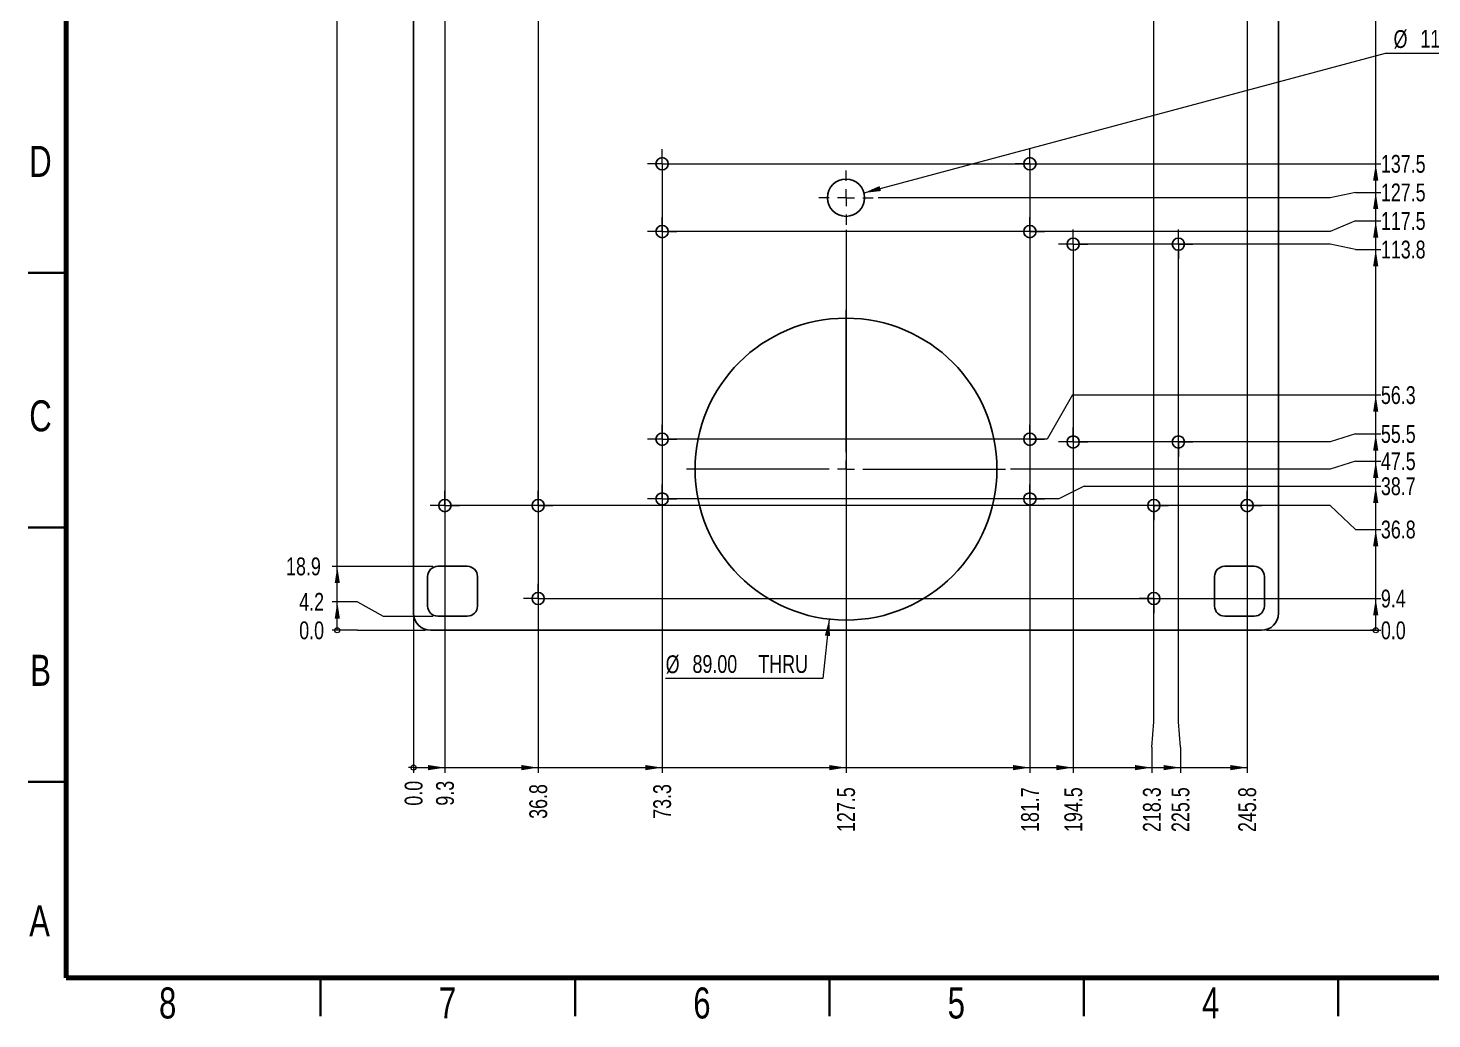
# Model space of a CAD drawing. Header units: millimetres. Extents: x 2 to 418, y 2 to 295.
# Drawn here: x 2.5 to 278.4, y 1.9 to 196.6 of the extents above; entities that cross this region are included whole.
import ezdxf

# ---------------------------------------------------------------- set-up
doc = ezdxf.new("R2010")
doc.units = ezdxf.units.MM
doc.styles.add('SLDTEXTSTYLE0', font='TXT', dxfattribs={"width": 0.75})
doc.dimstyles.new('SLDDIMSTYLE0', dxfattribs={"dimtxt": 3.5, "dimasz": 0.338667, "dimexe": 0, "dimexo": 0.0625, "dimgap": 0.875, "dimtad": 0, "dimtih": 1, "dimtoh": 1, "dimdec": 1, "dimlfac": 1.5, "dimrnd": 1e-09, "dimzin": 0, "dimdsep": 46, "dimtxsty": 'SLDTEXTSTYLE0', "dimblk1": 'ORIGIN', "dimblk2": 'ORIGIN', "dimsah": 1, "dimcen": 0.09, "dimadec": 0, "dimazin": 0, "dimtfac": 1, "dimtdec": 1, "dimtofl": 0, "dimtmove": 0, "dimatfit": 3, "dimldrblk": 'ORIGIN', "dimfxl": 1, "dimfrac": 2, "dimtolj": 1, "dimtzin": 12, "dimarcsym": 0})
doc.dimstyles.new('SLDDIMSTYLE1', dxfattribs={"dimtxt": 3.5, "dimasz": 3.302, "dimexe": 0, "dimexo": 0.0625, "dimgap": 0.875, "dimtad": 0, "dimtih": 1, "dimtoh": 1, "dimdec": 1, "dimlfac": 1.5, "dimrnd": 1e-09, "dimzin": 12, "dimdsep": 46, "dimtxsty": 'SLDTEXTSTYLE0', "dimsah": 1, "dimcen": 0.09, "dimadec": 0, "dimazin": 3, "dimtfac": 1, "dimtdec": 1, "dimtofl": 0, "dimtmove": 0, "dimatfit": 3, "dimfxl": 1, "dimfrac": 2, "dimtolj": 1, "dimtzin": 12, "dimarcsym": 0})
doc.dimstyles.new('SLDDIMSTYLE2', dxfattribs={"dimtxt": 3.5, "dimasz": 3.302, "dimexe": 0, "dimexo": 0.0625, "dimgap": 0.875, "dimtad": 0, "dimtih": 1, "dimtoh": 1, "dimdec": 1, "dimlfac": 1.5, "dimrnd": 1e-09, "dimzin": 4, "dimdsep": 46, "dimtxsty": 'SLDTEXTSTYLE0', "dimsah": 1, "dimcen": 0.09, "dimadec": 0, "dimazin": 1, "dimtfac": 1, "dimtdec": 1, "dimtofl": 0, "dimtmove": 0, "dimatfit": 3, "dimfxl": 1, "dimfrac": 2, "dimtolj": 1, "dimtzin": 12, "dimarcsym": 0})
doc.dimstyles.new('SLDDIMSTYLE5', dxfattribs={"dimtxt": 3.5, "dimasz": 3.302, "dimexe": 0, "dimexo": 0.0625, "dimgap": 0.875, "dimtad": 0, "dimtih": 1, "dimtoh": 1, "dimlfac": 1.5, "dimrnd": 1e-09, "dimzin": 4, "dimdsep": 46, "dimtxsty": 'SLDTEXTSTYLE0', "dimsah": 1, "dimcen": 0, "dimadec": 0, "dimazin": 1, "dimtfac": 1, "dimtofl": 0, "dimtmove": 0, "dimatfit": 3, "dimfxl": 1, "dimfrac": 2, "dimtolj": 1, "dimtzin": 12, "dimarcsym": 0})

# ---------------------------------------------------------------- blocks, each defined once
blk = doc.blocks.new('_Origin')
at = {"color": 0, "linetype": 'ByBlock', "lineweight": -2}
blk.add_line((0, 0), (-1, 0), dxfattribs=at)
blk.add_circle((0, 0), 0.5, dxfattribs=at)
blk = doc.blocks.new('_D')
at = {"color": 7, "linetype": 'Continuous', "lineweight": 0}
blk.add_line((78.26, 80.63), (78.26, 50.3), dxfattribs=at)
at = {"color": 7, "linetype": 'Continuous', "lineweight": 18, "xscale": 1.016, "yscale": 1.016}
blk.add_blockref('_Origin', (78.26, 51.31), dxfattribs=at)
at = {"color": 7, "linetype": 'Continuous', "lineweight": 18, "insert": (76.52, 43.83), "char_height": 3.5, "attachment_point": 1, "rotation": 90, "style": 'SLDTEXTSTYLE0'}
blk.add_mtext('0.0', dxfattribs=at)
blk = doc.blocks.new('_D_1')
at = {"color": 7, "linetype": 'Continuous', "lineweight": 0}
for p, q in [((84.42, 222.8), (84.42, 50.3)), ((78.26, 51.31), (84.42, 51.31))]:
    blk.add_line(p, q, dxfattribs=at)
at = {"color": 7, "linetype": 'Continuous', "lineweight": 18}
blk.add_solid([(84.42, 51.31), (81.12, 51.82), (81.12, 50.8)], dxfattribs=at)
at = {"color": 7, "linetype": 'Continuous', "lineweight": 18, "insert": (82.69, 43.83), "char_height": 3.5, "attachment_point": 1, "rotation": 90, "style": 'SLDTEXTSTYLE0'}
blk.add_mtext('9.3', dxfattribs=at)
blk = doc.blocks.new('_D_2')
at = {"color": 7, "linetype": 'Continuous', "lineweight": 0}
for p, q in [((102.76, 241.05), (102.76, 50.3)), ((84.42, 51.31), (102.76, 51.31))]:
    blk.add_line(p, q, dxfattribs=at)
at = {"color": 7, "linetype": 'Continuous', "lineweight": 18}
blk.add_solid([(102.76, 51.31), (99.46, 51.82), (99.46, 50.8)], dxfattribs=at)
at = {"color": 7, "linetype": 'Continuous', "lineweight": 18, "insert": (101.02, 41.24), "char_height": 3.5, "attachment_point": 1, "rotation": 90, "style": 'SLDTEXTSTYLE0'}
blk.add_mtext('36.8', dxfattribs=at)
blk = doc.blocks.new('_D_3')
at = {"color": 7, "linetype": 'Continuous', "lineweight": 0}
for p, q in [((127.11, 168.96), (127.11, 50.3)), ((102.76, 51.31), (127.11, 51.31))]:
    blk.add_line(p, q, dxfattribs=at)
at = {"color": 7, "linetype": 'Continuous', "lineweight": 18}
blk.add_solid([(127.11, 51.31), (123.81, 51.82), (123.81, 50.8)], dxfattribs=at)
at = {"color": 7, "linetype": 'Continuous', "lineweight": 18, "insert": (125.37, 41.24), "char_height": 3.5, "attachment_point": 1, "rotation": 90, "style": 'SLDTEXTSTYLE0'}
blk.add_mtext('73.3', dxfattribs=at)
blk = doc.blocks.new('_D_4')
at = {"color": 7, "linetype": 'Continuous', "lineweight": 0}
for p, q in [((163.26, 156.96), (163.26, 50.3)), ((127.11, 51.31), (163.26, 51.31))]:
    blk.add_line(p, q, dxfattribs=at)
at = {"color": 7, "linetype": 'Continuous', "lineweight": 18}
blk.add_solid([(163.26, 51.31), (159.96, 51.82), (159.96, 50.8)], dxfattribs=at)
at = {"color": 7, "linetype": 'Continuous', "lineweight": 18, "insert": (161.52, 38.66), "char_height": 3.5, "attachment_point": 1, "rotation": 90, "style": 'SLDTEXTSTYLE0'}
blk.add_mtext('127.5', dxfattribs=at)
blk = doc.blocks.new('_D_5')
at = {"color": 7, "linetype": 'Continuous', "lineweight": 0}
for p, q in [((199.41, 168.96), (199.41, 50.3)), ((163.26, 51.31), (199.41, 51.31))]:
    blk.add_line(p, q, dxfattribs=at)
at = {"color": 7, "linetype": 'Continuous', "lineweight": 18}
blk.add_solid([(199.41, 51.31), (196.11, 51.82), (196.11, 50.8)], dxfattribs=at)
at = {"color": 7, "linetype": 'Continuous', "lineweight": 18, "insert": (197.67, 38.66), "char_height": 3.5, "attachment_point": 1, "rotation": 90, "style": 'SLDTEXTSTYLE0'}
blk.add_mtext('181.7', dxfattribs=at)
blk = doc.blocks.new('_D_6')
at = {"color": 7, "linetype": 'Continuous', "lineweight": 0}
for p, q in [((207.91, 153.18), (207.91, 50.3)), ((199.41, 51.31), (207.91, 51.31))]:
    blk.add_line(p, q, dxfattribs=at)
at = {"color": 7, "linetype": 'Continuous', "lineweight": 18}
blk.add_solid([(207.91, 51.31), (204.61, 51.82), (204.61, 50.8)], dxfattribs=at)
at = {"color": 7, "linetype": 'Continuous', "lineweight": 18, "insert": (206.18, 38.66), "char_height": 3.5, "attachment_point": 1, "rotation": 90, "style": 'SLDTEXTSTYLE0'}
blk.add_mtext('194.5', dxfattribs=at)
blk = doc.blocks.new('_D_7')
at = {"color": 7, "linetype": 'Continuous', "lineweight": 0}
for p, q in [((223.76, 60.3), (223.76, 241.05)), ((223.36, 55.3), (223.76, 60.3)), ((223.36, 55.3), (223.36, 50.3)), ((207.91, 51.31), (223.36, 51.31))]:
    blk.add_line(p, q, dxfattribs=at)
at = {"color": 7, "linetype": 'Continuous', "lineweight": 18}
blk.add_solid([(223.36, 51.31), (220.06, 51.82), (220.06, 50.8)], dxfattribs=at)
at = {"color": 7, "linetype": 'Continuous', "lineweight": 18, "insert": (221.63, 38.66), "char_height": 3.5, "attachment_point": 1, "rotation": 90, "style": 'SLDTEXTSTYLE0'}
blk.add_mtext('218.3', dxfattribs=at)
blk = doc.blocks.new('_D_8')
at = {"color": 7, "linetype": 'Continuous', "lineweight": 0}
for p, q in [((228.58, 60.3), (228.58, 153.18)), ((228.97, 55.3), (228.58, 60.3)), ((228.97, 55.3), (228.97, 50.3)), ((223.36, 51.31), (228.97, 51.31))]:
    blk.add_line(p, q, dxfattribs=at)
at = {"color": 7, "linetype": 'Continuous', "lineweight": 18}
blk.add_solid([(228.97, 51.31), (225.67, 51.82), (225.67, 50.8)], dxfattribs=at)
at = {"color": 7, "linetype": 'Continuous', "lineweight": 18, "insert": (227.24, 38.66), "char_height": 3.5, "attachment_point": 1, "rotation": 90, "style": 'SLDTEXTSTYLE0'}
blk.add_mtext('225.5', dxfattribs=at)
blk = doc.blocks.new('_D_9')
at = {"color": 7, "linetype": 'Continuous', "lineweight": 0}
for p, q in [((242.09, 222.8), (242.09, 50.3)), ((228.97, 51.31), (242.09, 51.31))]:
    blk.add_line(p, q, dxfattribs=at)
at = {"color": 7, "linetype": 'Continuous', "lineweight": 18}
blk.add_solid([(242.09, 51.31), (238.79, 51.82), (238.79, 50.8)], dxfattribs=at)
at = {"color": 7, "linetype": 'Continuous', "lineweight": 18, "insert": (240.36, 38.66), "char_height": 3.5, "attachment_point": 1, "rotation": 90, "style": 'SLDTEXTSTYLE0'}
blk.add_mtext('245.8', dxfattribs=at)
blk = doc.blocks.new('_D_10')
at = {"color": 7, "linetype": 'Continuous', "lineweight": 0}
blk.add_line((245.92, 78.3), (268.39, 78.3), dxfattribs=at)
at = {"color": 7, "linetype": 'Continuous', "lineweight": 18, "xscale": 1.016, "yscale": 1.016}
blk.add_blockref('_Origin', (267.37, 78.3), dxfattribs=at)
at = {"color": 7, "linetype": 'Continuous', "lineweight": 18, "insert": (268.39, 80.03), "char_height": 3.5, "attachment_point": 1, "style": 'SLDTEXTSTYLE0'}
blk.add_mtext('0.0', dxfattribs=at)
blk = doc.blocks.new('_D_11')
at = {"color": 7, "linetype": 'Continuous', "lineweight": 0}
for p, q in [((103.76, 84.55), (268.39, 84.55)), ((267.37, 78.3), (267.37, 84.55))]:
    blk.add_line(p, q, dxfattribs=at)
at = {"color": 7, "linetype": 'Continuous', "lineweight": 18}
blk.add_solid([(267.37, 84.55), (266.86, 81.24), (267.88, 81.24)], dxfattribs=at)
at = {"color": 7, "linetype": 'Continuous', "lineweight": 18, "insert": (268.39, 86.28), "char_height": 3.5, "attachment_point": 1, "style": 'SLDTEXTSTYLE0'}
blk.add_mtext('9.4', dxfattribs=at)
blk = doc.blocks.new('_D_12')
at = {"color": 7, "linetype": 'Continuous', "lineweight": 0}
for p, q in [((258.39, 102.8), (85.42, 102.8)), ((263.39, 98.11), (258.39, 102.8)), ((263.39, 98.11), (268.39, 98.11)), ((267.37, 84.55), (267.37, 98.11))]:
    blk.add_line(p, q, dxfattribs=at)
at = {"color": 7, "linetype": 'Continuous', "lineweight": 18}
blk.add_solid([(267.37, 98.11), (266.86, 94.81), (267.88, 94.81)], dxfattribs=at)
at = {"color": 7, "linetype": 'Continuous', "lineweight": 18, "insert": (268.39, 99.85), "char_height": 3.5, "attachment_point": 1, "style": 'SLDTEXTSTYLE0'}
blk.add_mtext('36.8', dxfattribs=at)
blk = doc.blocks.new('_D_13')
at = {"color": 7, "linetype": 'Continuous', "lineweight": 0}
for p, q in [((210.07, 106.62), (205.07, 104.1)), ((210.07, 106.62), (268.39, 106.62)), ((267.37, 98.11), (267.37, 106.62)), ((205.07, 104.1), (128.11, 104.1))]:
    blk.add_line(p, q, dxfattribs=at)
at = {"color": 7, "linetype": 'Continuous', "lineweight": 18}
blk.add_solid([(267.37, 106.62), (266.86, 103.31), (267.88, 103.31)], dxfattribs=at)
at = {"color": 7, "linetype": 'Continuous', "lineweight": 18, "insert": (268.39, 108.35), "char_height": 3.5, "attachment_point": 1, "style": 'SLDTEXTSTYLE0'}
blk.add_mtext('38.7', dxfattribs=at)
blk = doc.blocks.new('_D_14')
at = {"color": 7, "linetype": 'Continuous', "lineweight": 0}
for p, q in [((263.39, 111.55), (258.39, 109.96)), ((263.39, 111.55), (268.39, 111.55)), ((267.37, 106.62), (267.37, 111.55)), ((258.39, 109.96), (195.59, 109.96))]:
    blk.add_line(p, q, dxfattribs=at)
at = {"color": 7, "linetype": 'Continuous', "lineweight": 18}
blk.add_solid([(267.37, 111.55), (266.86, 108.24), (267.88, 108.24)], dxfattribs=at)
at = {"color": 7, "linetype": 'Continuous', "lineweight": 18, "insert": (268.39, 113.28), "char_height": 3.5, "attachment_point": 1, "style": 'SLDTEXTSTYLE0'}
blk.add_mtext('47.5', dxfattribs=at)
blk = doc.blocks.new('_D_15')
at = {"color": 7, "linetype": 'Continuous', "lineweight": 0}
for p, q in [((263.39, 116.89), (258.39, 115.3)), ((263.39, 116.89), (268.39, 116.89)), ((267.37, 111.55), (267.37, 116.89)), ((258.39, 115.3), (208.91, 115.3))]:
    blk.add_line(p, q, dxfattribs=at)
at = {"color": 7, "linetype": 'Continuous', "lineweight": 18}
blk.add_solid([(267.37, 116.89), (266.86, 113.59), (267.88, 113.59)], dxfattribs=at)
at = {"color": 7, "linetype": 'Continuous', "lineweight": 18, "insert": (268.39, 118.62), "char_height": 3.5, "attachment_point": 1, "style": 'SLDTEXTSTYLE0'}
blk.add_mtext('55.5', dxfattribs=at)
blk = doc.blocks.new('_D_16')
at = {"color": 7, "linetype": 'Continuous', "lineweight": 0}
for p, q in [((207.79, 124.53), (202.79, 115.83)), ((207.79, 124.53), (268.39, 124.53)), ((267.37, 116.89), (267.37, 124.53)), ((202.79, 115.83), (128.11, 115.83))]:
    blk.add_line(p, q, dxfattribs=at)
at = {"color": 7, "linetype": 'Continuous', "lineweight": 18}
blk.add_solid([(267.37, 124.53), (266.86, 121.22), (267.88, 121.22)], dxfattribs=at)
at = {"color": 7, "linetype": 'Continuous', "lineweight": 18, "insert": (268.39, 126.26), "char_height": 3.5, "attachment_point": 1, "style": 'SLDTEXTSTYLE0'}
blk.add_mtext('56.3', dxfattribs=at)
blk = doc.blocks.new('_D_17')
at = {"color": 7, "linetype": 'Continuous', "lineweight": 0}
for p, q in [((258.39, 154.18), (208.91, 154.18)), ((263.39, 153.12), (258.39, 154.18)), ((263.39, 153.12), (268.39, 153.12)), ((267.37, 124.53), (267.37, 153.12))]:
    blk.add_line(p, q, dxfattribs=at)
at = {"color": 7, "linetype": 'Continuous', "lineweight": 18}
blk.add_solid([(267.37, 153.12), (266.86, 149.82), (267.88, 149.82)], dxfattribs=at)
at = {"color": 7, "linetype": 'Continuous', "lineweight": 18, "insert": (268.39, 154.86), "char_height": 3.5, "attachment_point": 1, "style": 'SLDTEXTSTYLE0'}
blk.add_mtext('113.8', dxfattribs=at)
blk = doc.blocks.new('_D_18')
at = {"color": 7, "linetype": 'Continuous', "lineweight": 0}
for p, q in [((263.39, 158.74), (258.39, 156.63)), ((263.39, 158.74), (268.39, 158.74)), ((267.37, 153.12), (267.37, 158.74)), ((258.39, 156.63), (128.11, 156.63))]:
    blk.add_line(p, q, dxfattribs=at)
at = {"color": 7, "linetype": 'Continuous', "lineweight": 18}
blk.add_solid([(267.37, 158.74), (266.86, 155.43), (267.88, 155.43)], dxfattribs=at)
at = {"color": 7, "linetype": 'Continuous', "lineweight": 18, "insert": (268.39, 160.47), "char_height": 3.5, "attachment_point": 1, "style": 'SLDTEXTSTYLE0'}
blk.add_mtext('117.5', dxfattribs=at)
blk = doc.blocks.new('_D_19')
at = {"color": 7, "linetype": 'Continuous', "lineweight": 0}
for p, q in [((258.39, 163.3), (169.59, 163.3)), ((263.39, 164.35), (258.39, 163.3)), ((263.39, 164.35), (268.39, 164.35)), ((267.37, 158.74), (267.37, 164.35))]:
    blk.add_line(p, q, dxfattribs=at)
at = {"color": 7, "linetype": 'Continuous', "lineweight": 18}
blk.add_solid([(267.37, 164.35), (266.86, 161.05), (267.88, 161.05)], dxfattribs=at)
at = {"color": 7, "linetype": 'Continuous', "lineweight": 18, "insert": (268.39, 166.08), "char_height": 3.5, "attachment_point": 1, "style": 'SLDTEXTSTYLE0'}
blk.add_mtext('127.5', dxfattribs=at)
blk = doc.blocks.new('_D_20')
at = {"color": 7, "linetype": 'Continuous', "lineweight": 0}
for p, q in [((128.11, 169.96), (268.39, 169.96)), ((267.37, 164.35), (267.37, 169.96))]:
    blk.add_line(p, q, dxfattribs=at)
at = {"color": 7, "linetype": 'Continuous', "lineweight": 18}
blk.add_solid([(267.37, 169.96), (266.86, 166.66), (267.88, 166.66)], dxfattribs=at)
at = {"color": 7, "linetype": 'Continuous', "lineweight": 18, "insert": (268.39, 171.7), "char_height": 3.5, "attachment_point": 1, "style": 'SLDTEXTSTYLE0'}
blk.add_mtext('137.5', dxfattribs=at)
blk = doc.blocks.new('_D_21')
at = {"color": 7, "linetype": 'Continuous', "lineweight": 0}
for p, q in [((85.42, 223.8), (268.39, 223.8)), ((267.37, 169.96), (267.37, 223.8))]:
    blk.add_line(p, q, dxfattribs=at)
at = {"color": 7, "linetype": 'Continuous', "lineweight": 18}
blk.add_solid([(267.37, 223.8), (266.86, 220.49), (267.88, 220.49)], dxfattribs=at)
at = {"color": 7, "linetype": 'Continuous', "lineweight": 18, "insert": (268.39, 225.53), "char_height": 3.5, "attachment_point": 1, "style": 'SLDTEXTSTYLE0'}
blk.add_mtext('218.3', dxfattribs=at)
blk = doc.blocks.new('_D_22')
at = {"color": 7, "linetype": 'Continuous', "lineweight": 0}
for p, q in [((103.76, 242.05), (268.39, 242.05)), ((267.37, 223.8), (267.37, 242.05))]:
    blk.add_line(p, q, dxfattribs=at)
at = {"color": 7, "linetype": 'Continuous', "lineweight": 18}
blk.add_solid([(267.37, 242.05), (266.86, 238.74), (267.88, 238.74)], dxfattribs=at)
at = {"color": 7, "linetype": 'Continuous', "lineweight": 18, "insert": (268.39, 243.78), "char_height": 3.5, "attachment_point": 1, "style": 'SLDTEXTSTYLE0'}
blk.add_mtext('245.6', dxfattribs=at)
blk = doc.blocks.new('_D_23')
at = {"color": 7, "linetype": 'Continuous', "lineweight": 0}
for p, q in [((67.26, 78.3), (62.26, 78.3)), ((67.26, 78.3), (72.26, 78.3)), ((72.26, 78.3), (80.59, 78.3))]:
    blk.add_line(p, q, dxfattribs=at)
at = {"color": 7, "linetype": 'Continuous', "lineweight": 18, "xscale": 1.016, "yscale": 1.016}
blk.add_blockref('_Origin', (63.27, 78.3), dxfattribs=at)
at = {"color": 7, "linetype": 'Continuous', "lineweight": 18, "insert": (55.79, 80.03), "char_height": 3.5, "attachment_point": 1, "style": 'SLDTEXTSTYLE0'}
blk.add_mtext('0.0', dxfattribs=at)
blk = doc.blocks.new('_D_24')
at = {"color": 7, "linetype": 'Continuous', "lineweight": 0}
for p, q in [((67.26, 83.91), (62.26, 83.91)), ((63.27, 78.3), (63.27, 83.91)), ((67.26, 83.91), (72.26, 81.06)), ((72.26, 81.06), (82.02, 81.06))]:
    blk.add_line(p, q, dxfattribs=at)
at = {"color": 7, "linetype": 'Continuous', "lineweight": 18}
blk.add_solid([(63.27, 83.91), (62.77, 80.61), (63.78, 80.61)], dxfattribs=at)
at = {"color": 7, "linetype": 'Continuous', "lineweight": 18, "insert": (55.79, 85.64), "char_height": 3.5, "attachment_point": 1, "style": 'SLDTEXTSTYLE0'}
blk.add_mtext('4.2', dxfattribs=at)
blk = doc.blocks.new('_D_25')
at = {"color": 7, "linetype": 'Continuous', "lineweight": 0}
for p, q in [((82.02, 90.86), (62.26, 90.86)), ((63.27, 83.91), (63.27, 90.86))]:
    blk.add_line(p, q, dxfattribs=at)
at = {"color": 7, "linetype": 'Continuous', "lineweight": 18}
blk.add_solid([(63.27, 90.86), (62.77, 87.56), (63.78, 87.56)], dxfattribs=at)
at = {"color": 7, "linetype": 'Continuous', "lineweight": 18, "insert": (53.21, 92.6), "char_height": 3.5, "attachment_point": 1, "style": 'SLDTEXTSTYLE0'}
blk.add_mtext('18.9', dxfattribs=at)
blk = doc.blocks.new('_D_26')
at = {"color": 7, "linetype": 'Continuous', "lineweight": 0}
for p, q in [((82.02, 235.73), (62.26, 235.73)), ((63.27, 90.86), (63.27, 235.73))]:
    blk.add_line(p, q, dxfattribs=at)
at = {"color": 7, "linetype": 'Continuous', "lineweight": 18}
blk.add_solid([(63.27, 235.73), (62.77, 232.43), (63.78, 232.43)], dxfattribs=at)
at = {"color": 7, "linetype": 'Continuous', "lineweight": 18, "insert": (50.62, 237.46), "char_height": 3.5, "attachment_point": 1, "style": 'SLDTEXTSTYLE0'}
blk.add_mtext('236.2', dxfattribs=at)
blk = doc.blocks.new('_D_27')
at = {"color": 7, "linetype": 'Continuous', "lineweight": 0}
for p, q in [((67.26, 242.68), (72.26, 245.53)), ((72.26, 245.53), (82.02, 245.53)), ((67.26, 242.68), (62.26, 242.68)), ((63.27, 235.73), (63.27, 242.68))]:
    blk.add_line(p, q, dxfattribs=at)
at = {"color": 7, "linetype": 'Continuous', "lineweight": 18}
blk.add_solid([(63.27, 242.68), (62.77, 239.38), (63.78, 239.38)], dxfattribs=at)
at = {"color": 7, "linetype": 'Continuous', "lineweight": 18, "insert": (50.62, 244.42), "char_height": 3.5, "attachment_point": 1, "style": 'SLDTEXTSTYLE0'}
blk.add_mtext('250.9', dxfattribs=at)
blk = doc.blocks.new('_D_28')
at = {"color": 7, "linetype": 'Continuous', "lineweight": 0}
for p, q in [((80.59, 248.3), (62.26, 248.3)), ((63.27, 242.68), (63.27, 248.3))]:
    blk.add_line(p, q, dxfattribs=at)
at = {"color": 7, "linetype": 'Continuous', "lineweight": 18}
blk.add_solid([(63.27, 248.3), (62.77, 244.99), (63.78, 244.99)], dxfattribs=at)
at = {"color": 7, "linetype": 'Continuous', "lineweight": 18, "insert": (50.62, 250.03), "char_height": 3.5, "attachment_point": 1, "style": 'SLDTEXTSTYLE0'}
blk.add_mtext('255.0', dxfattribs=at)
blk = doc.blocks.new('_D_37')
at = {"color": 7, "linetype": 'Continuous', "lineweight": 0}
for p, q in [((159.97, 80.48), (158.68, 68.85)), ((158.68, 68.85), (127.81, 68.85))]:
    blk.add_line(p, q, dxfattribs=at)
at = {"color": 7, "linetype": 'Continuous', "lineweight": 18}
blk.add_solid([(159.97, 80.48), (159.1, 77.25), (160.11, 77.14)], dxfattribs=at)
at = {"color": 7, "linetype": 'Continuous', "lineweight": 18, "char_height": 3.5, "attachment_point": 1, "style": 'SLDTEXTSTYLE0'}
for s, insert in [('%%c', (127.81, 73.37)), ('89.00', (133.09, 73.42)), ('THRU', (146.04, 73.42))]:
    blk.add_mtext(s, dxfattribs=dict(at, insert=insert))
blk = doc.blocks.new('_D_38')
at = {"color": 7, "linetype": 'Continuous', "lineweight": 0}
for p, q in [((166.8, 164.24), (269.3, 191.71)), ((269.3, 191.71), (300.16, 191.71))]:
    blk.add_line(p, q, dxfattribs=at)
at = {"color": 7, "linetype": 'Continuous', "lineweight": 18}
blk.add_solid([(166.8, 164.24), (170.12, 164.61), (169.86, 165.59)], dxfattribs=at)
at = {"color": 7, "linetype": 'Continuous', "lineweight": 18, "char_height": 3.5, "attachment_point": 1, "style": 'SLDTEXTSTYLE0'}
for s, insert in [('%%c', (270.88, 196.22)), ('11.00', (276.16, 196.27)), ('THRU', (289.11, 196.27))]:
    blk.add_mtext(s, dxfattribs=dict(at, insert=insert))
blk = doc.blocks.new('SW_CENTERMARKSYMBOL_0')
at = {"color": 0, "linetype": 'Continuous', "lineweight": 18}
for p, q in [((0, 3.33), (0, 5.33)), ((-3.33, 0), (-5.33, 0)), ((0, 0), (-1.67, 0)), ((0, 0), (0, 1.67)), ((0, 0), (0, -1.67)), ((0, 0), (1.67, 0)), ((3.33, 0), (5.33, 0)), ((0, -3.33), (0, -5.33))]:
    blk.add_line(p, q, dxfattribs=at)
blk = doc.blocks.new('SW_CENTERMARKSYMBOL_1')
at = {"color": 0, "linetype": 'Continuous', "lineweight": 18}
for p, q in [((0, 3.33), (0, 31.33)), ((-3.33, 0), (-31.33, 0)), ((0, 0), (-1.67, 0)), ((0, 0), (0, 1.67)), ((0, 0), (0, -1.67)), ((0, 0), (1.67, 0)), ((3.33, 0), (31.33, 0)), ((0, -3.33), (0, -31.33))]:
    blk.add_line(p, q, dxfattribs=at)
blk = doc.blocks.new('SW_CENTERMARKSYMBOL_5')
at = {"color": 0, "linetype": 'Continuous', "lineweight": 18}
for p, q in [((0, 1.67), (0, 2.87)), ((-1.67, 0), (-2.87, 0)), ((0, 0), (-1.67, 0)), ((0, 0), (0, 1.67)), ((0, 0), (0, -1.67)), ((0, 0), (1.67, 0)), ((1.67, 0), (2.87, 0)), ((0, -1.67), (0, -2.87))]:
    blk.add_line(p, q, dxfattribs=at)
blk = doc.blocks.new('SW_CENTERMARKSYMBOL_6')
at = {"color": 0, "linetype": 'Continuous', "lineweight": 18}
for p, q in [((0, 1.67), (0, 2.87)), ((-1.67, 0), (-2.87, 0)), ((0, 0), (-1.67, 0)), ((0, 0), (0, 1.67)), ((0, 0), (0, -1.67)), ((0, 0), (1.67, 0)), ((1.67, 0), (2.87, 0)), ((0, -1.67), (0, -2.87))]:
    blk.add_line(p, q, dxfattribs=at)
blk = doc.blocks.new('SW_CENTERMARKSYMBOL_7')
at = {"color": 0, "linetype": 'Continuous', "lineweight": 18}
for p, q in [((0, 1.67), (0, 2.87)), ((-1.67, 0), (-2.87, 0)), ((0, 0), (-1.67, 0)), ((0, 0), (0, 1.67)), ((0, 0), (0, -1.67)), ((0, 0), (1.67, 0)), ((1.67, 0), (2.87, 0)), ((0, -1.67), (0, -2.87))]:
    blk.add_line(p, q, dxfattribs=at)
blk = doc.blocks.new('SW_CENTERMARKSYMBOL_8')
at = {"color": 0, "linetype": 'Continuous', "lineweight": 18}
for p, q in [((0, 1.67), (0, 2.87)), ((-1.67, 0), (-2.87, 0)), ((0, 0), (-1.67, 0)), ((0, 0), (0, 1.67)), ((0, 0), (0, -1.67)), ((0, 0), (1.67, 0)), ((1.67, 0), (2.87, 0)), ((0, -1.67), (0, -2.87))]:
    blk.add_line(p, q, dxfattribs=at)
blk = doc.blocks.new('SW_CENTERMARKSYMBOL_9')
at = {"color": 0, "linetype": 'Continuous', "lineweight": 18}
for p, q in [((0, 1.67), (0, 2.87)), ((-1.67, 0), (-2.87, 0)), ((0, 0), (-1.67, 0)), ((0, 0), (0, 1.67)), ((0, 0), (0, -1.67)), ((0, 0), (1.67, 0)), ((1.67, 0), (2.87, 0)), ((0, -1.67), (0, -2.87))]:
    blk.add_line(p, q, dxfattribs=at)
blk = doc.blocks.new('SW_CENTERMARKSYMBOL_10')
at = {"color": 0, "linetype": 'Continuous', "lineweight": 18}
for p, q in [((0, 1.67), (0, 2.87)), ((-1.67, 0), (-2.87, 0)), ((0, 0), (-1.67, 0)), ((0, 0), (0, 1.67)), ((0, 0), (0, -1.67)), ((0, 0), (1.67, 0)), ((1.67, 0), (2.87, 0)), ((0, -1.67), (0, -2.87))]:
    blk.add_line(p, q, dxfattribs=at)
blk = doc.blocks.new('SW_CENTERMARKSYMBOL_11')
at = {"color": 0, "linetype": 'Continuous', "lineweight": 18}
for p, q in [((0, 1.67), (0, 2.87)), ((-1.67, 0), (-2.87, 0)), ((0, 0), (-1.67, 0)), ((0, 0), (0, 1.67)), ((0, 0), (0, -1.67)), ((0, 0), (1.67, 0)), ((1.67, 0), (2.87, 0)), ((0, -1.67), (0, -2.87))]:
    blk.add_line(p, q, dxfattribs=at)
blk = doc.blocks.new('SW_CENTERMARKSYMBOL_12')
at = {"color": 0, "linetype": 'Continuous', "lineweight": 18}
for p, q in [((0, 1.67), (0, 2.87)), ((-1.67, 0), (-2.87, 0)), ((0, 0), (-1.67, 0)), ((0, 0), (0, 1.67)), ((0, 0), (0, -1.67)), ((0, 0), (1.67, 0)), ((1.67, 0), (2.87, 0)), ((0, -1.67), (0, -2.87))]:
    blk.add_line(p, q, dxfattribs=at)
blk = doc.blocks.new('SW_CENTERMARKSYMBOL_13')
at = {"color": 0, "linetype": 'Continuous', "lineweight": 18}
for p, q in [((0, 1.67), (0, 2.87)), ((-1.67, 0), (-2.87, 0)), ((0, 0), (-1.67, 0)), ((0, 0), (0, 1.67)), ((0, 0), (0, -1.67)), ((0, 0), (1.67, 0)), ((1.67, 0), (2.87, 0)), ((0, -1.67), (0, -2.87))]:
    blk.add_line(p, q, dxfattribs=at)
blk = doc.blocks.new('SW_CENTERMARKSYMBOL_14')
at = {"color": 0, "linetype": 'Continuous', "lineweight": 18}
for p, q in [((0, 1.67), (0, 2.87)), ((-1.67, 0), (-2.87, 0)), ((0, 0), (-1.67, 0)), ((0, 0), (0, 1.67)), ((0, 0), (0, -1.67)), ((0, 0), (1.67, 0)), ((1.67, 0), (2.87, 0)), ((0, -1.67), (0, -2.87))]:
    blk.add_line(p, q, dxfattribs=at)
blk = doc.blocks.new('SW_CENTERMARKSYMBOL_15')
at = {"color": 0, "linetype": 'Continuous', "lineweight": 18}
for p, q in [((0, 1.67), (0, 2.87)), ((-1.67, 0), (-2.87, 0)), ((0, 0), (-1.67, 0)), ((0, 0), (0, 1.67)), ((0, 0), (0, -1.67)), ((0, 0), (1.67, 0)), ((1.67, 0), (2.87, 0)), ((0, -1.67), (0, -2.87))]:
    blk.add_line(p, q, dxfattribs=at)
blk = doc.blocks.new('SW_CENTERMARKSYMBOL_16')
at = {"color": 0, "linetype": 'Continuous', "lineweight": 18}
for p, q in [((0, 1.67), (0, 2.87)), ((-1.67, 0), (-2.87, 0)), ((0, 0), (-1.67, 0)), ((0, 0), (0, 1.67)), ((0, 0), (0, -1.67)), ((0, 0), (1.67, 0)), ((1.67, 0), (2.87, 0)), ((0, -1.67), (0, -2.87))]:
    blk.add_line(p, q, dxfattribs=at)
blk = doc.blocks.new('SW_CENTERMARKSYMBOL_17')
at = {"color": 0, "linetype": 'Continuous', "lineweight": 18}
for p, q in [((0, 1.67), (0, 2.87)), ((-1.67, 0), (-2.87, 0)), ((0, 0), (-1.67, 0)), ((0, 0), (0, 1.67)), ((0, 0), (0, -1.67)), ((0, 0), (1.67, 0)), ((1.67, 0), (2.87, 0)), ((0, -1.67), (0, -2.87))]:
    blk.add_line(p, q, dxfattribs=at)
blk = doc.blocks.new('SW_CENTERMARKSYMBOL_18')
at = {"color": 0, "linetype": 'Continuous', "lineweight": 18}
for p, q in [((0, 1.67), (0, 2.87)), ((-1.67, 0), (-2.87, 0)), ((0, 0), (-1.67, 0)), ((0, 0), (0, 1.67)), ((0, 0), (0, -1.67)), ((0, 0), (1.67, 0)), ((1.67, 0), (2.87, 0)), ((0, -1.67), (0, -2.87))]:
    blk.add_line(p, q, dxfattribs=at)
blk = doc.blocks.new('SW_CENTERMARKSYMBOL_22')
at = {"color": 0, "linetype": 'Continuous', "lineweight": 18}
for p, q in [((0, 1.67), (0, 2.87)), ((-1.67, 0), (-2.87, 0)), ((0, 0), (-1.67, 0)), ((0, 0), (0, 1.67)), ((0, 0), (0, -1.67)), ((0, 0), (1.67, 0)), ((1.67, 0), (2.87, 0)), ((0, -1.67), (0, -2.87))]:
    blk.add_line(p, q, dxfattribs=at)
blk = doc.blocks.new('SW_CENTERMARKSYMBOL_23')
at = {"color": 0, "linetype": 'Continuous', "lineweight": 18}
for p, q in [((0, 1.67), (0, 2.87)), ((-1.67, 0), (-2.87, 0)), ((0, 0), (-1.67, 0)), ((0, 0), (0, 1.67)), ((0, 0), (0, -1.67)), ((0, 0), (1.67, 0)), ((1.67, 0), (2.87, 0)), ((0, -1.67), (0, -2.87))]:
    blk.add_line(p, q, dxfattribs=at)
blk = doc.blocks.new('SW_CENTERMARKSYMBOL_24')
at = {"color": 0, "linetype": 'Continuous', "lineweight": 18}
for p, q in [((0, 1.67), (0, 2.87)), ((-1.67, 0), (-2.87, 0)), ((0, 0), (-1.67, 0)), ((0, 0), (0, 1.67)), ((0, 0), (0, -1.67)), ((0, 0), (1.67, 0)), ((1.67, 0), (2.87, 0)), ((0, -1.67), (0, -2.87))]:
    blk.add_line(p, q, dxfattribs=at)
blk = doc.blocks.new('SW_CENTERMARKSYMBOL_25')
at = {"color": 0, "linetype": 'Continuous', "lineweight": 18}
for p, q in [((0, 1.67), (0, 2.87)), ((-1.67, 0), (-2.87, 0)), ((0, 0), (-1.67, 0)), ((0, 0), (0, 1.67)), ((0, 0), (0, -1.67)), ((0, 0), (1.67, 0)), ((1.67, 0), (2.87, 0)), ((0, -1.67), (0, -2.87))]:
    blk.add_line(p, q, dxfattribs=at)

msp = doc.modelspace()

# ---------------------------------------------------------------- linework, layer by layer
at = {"color": 7, "linetype": 'Continuous', "lineweight": 70}
for p, q in [((10, 10), (10, 287)), ((410, 10), (10, 10))]:
    msp.add_line(p, q, dxfattribs=at)
at = {"color": 7, "linetype": 'Continuous', "lineweight": 25}
for p, q in [((78.2581, 244.9626), (78.2581, 81.6293)), ((248.2581, 81.6293), (248.2581, 244.9626)), ((81.0247, 83.0626), (81.0247, 88.8626)), ((83.0247, 90.8626), (88.8247, 90.8626)), ((90.8247, 88.8626), (90.8247, 83.0626)), ((235.6914, 88.8626), (235.6914, 83.0626)), ((243.4914, 90.8626), (237.6914, 90.8626)), ((245.4914, 83.0626), (245.4914, 88.8626)), ((88.8247, 81.0626), (83.0247, 81.0626)), ((237.6914, 81.0626), (243.4914, 81.0626)), ((81.5914, 78.296), (244.9247, 78.296))]:
    msp.add_line(p, q, dxfattribs=at)
at = {"color": 7, "linetype": 'Continuous', "lineweight": 35}
for p, q in [((2.5, 148.5), (10, 148.5)), ((10, 148.5), (2.5, 148.5)), ((10, 98.5), (2.5, 98.5)), ((10, 48.5), (2.5, 48.5)), ((60, 10), (60, 2.5)), ((110, 10), (110, 2.5)), ((160, 10), (160, 2.5)), ((210, 2.5), (210, 10)), ((210, 10), (210, 2.5)), ((260, 10), (260, 2.5))]:
    msp.add_line(p, q, dxfattribs=at)
at = {"color": 7, "linetype": 'Continuous', "lineweight": 25}
for centre, radius in [((127.1081, 169.9626), 1.2), ((199.4081, 169.9626), 1.2), ((163.2581, 163.296), 3.6667), ((127.1081, 156.6293), 1.2), ((199.4081, 156.6293), 1.2), ((207.9126, 154.176), 1.2), ((228.5793, 154.176), 1.2), ((163.2581, 109.9626), 29.6667), ((127.1081, 115.8264), 1.2), ((199.4081, 115.8264), 1.2), ((207.9126, 115.296), 1.2), ((228.5793, 115.296), 1.2), ((127.1081, 104.0988), 1.2), ((199.4081, 104.0988), 1.2), ((84.4247, 102.796), 1.2), ((102.7581, 102.796), 1.2), ((223.7581, 102.796), 1.2), ((242.0914, 102.796), 1.2), ((102.7581, 84.546), 1.2), ((223.7581, 84.546), 1.2)]:
    msp.add_circle(centre, radius, dxfattribs=at)
for centre, radius, start, end in [((83.0247, 88.8626), 2, 90, 180), ((88.8247, 88.8626), 2, 0, 90), ((237.6914, 88.8626), 2, 90, 180), ((243.4914, 88.8626), 2, 0, 90), ((83.0247, 83.0626), 2, 180, 270), ((88.8247, 83.0626), 2, 270, 0), ((237.6914, 83.0626), 2, 180, 270), ((243.4914, 83.0626), 2, 270, 0), ((81.5914, 81.6293), 3.3333, 180, 270), ((244.9247, 81.6293), 3.3333, 270, 0)]:
    msp.add_arc(centre, radius, start, end, dxfattribs=at)

# ---------------------------------------------------------------- block references
at = {"color": 7, "linetype": 'Continuous', "lineweight": 0}
for name, p in [('SW_CENTERMARKSYMBOL_22', (127.1081, 169.9626)), ('SW_CENTERMARKSYMBOL_23', (199.4081, 169.9626)), ('SW_CENTERMARKSYMBOL_0', (163.2581, 163.296)), ('SW_CENTERMARKSYMBOL_25', (127.1081, 156.6293)), ('SW_CENTERMARKSYMBOL_24', (199.4081, 156.6293)), ('SW_CENTERMARKSYMBOL_6', (207.9126, 154.176)), ('SW_CENTERMARKSYMBOL_5', (228.5793, 154.176)), ('SW_CENTERMARKSYMBOL_1', (163.2581, 109.9626)), ('SW_CENTERMARKSYMBOL_12', (127.1081, 115.8264)), ('SW_CENTERMARKSYMBOL_11', (199.4081, 115.8264)), ('SW_CENTERMARKSYMBOL_8', (207.9126, 115.296)), ('SW_CENTERMARKSYMBOL_7', (228.5793, 115.296)), ('SW_CENTERMARKSYMBOL_13', (84.4247, 102.796)), ('SW_CENTERMARKSYMBOL_15', (102.7581, 102.796)), ('SW_CENTERMARKSYMBOL_9', (127.1081, 104.0988)), ('SW_CENTERMARKSYMBOL_10', (199.4081, 104.0988)), ('SW_CENTERMARKSYMBOL_18', (223.7581, 102.796)), ('SW_CENTERMARKSYMBOL_16', (242.0914, 102.796)), ('SW_CENTERMARKSYMBOL_14', (102.7581, 84.546)), ('SW_CENTERMARKSYMBOL_17', (223.7581, 84.546))]:
    msp.add_blockref(name, p, dxfattribs=at)

# ---------------------------------------------------------------- texts
at = {"color": 7, "linetype": 'Continuous', "lineweight": 0, "char_height": 6.096, "attachment_point": 2, "style": 'SLDTEXTSTYLE0'}
for s, insert in [('D', (4.9302, 173.4757)), ('C', (4.9365, 123.4757)), ('B', (4.9534, 73.4757)), ('A', (4.7566, 24.2257)), ('8', (29.9386, 8.1137)), ('7', (84.9386, 8.1137)), ('6', (134.9386, 8.1137)), ('5', (184.9386, 8.1137)), ('4', (234.9386, 8.1137))]:
    msp.add_mtext(s, dxfattribs=dict(at, insert=insert))

# ---------------------------------------------------------------- dimensions: what is measured, and where the dimension line sits
at = {"color": 7, "linetype": 'Continuous', "lineweight": 18}
for feature_location, offset, dtype, origin, dimstyle, picture, middle in [((81.5914, 248.296), (-19.3333, 0), 0, (81.5914, 78.296), 'SLDDIMSTYLE2', '_D_28', (56.4393, 248.296)), ((83.0247297797, 245.5293048349), (-20.7666666666, -2.8451458243), 0, (81.5913964464, 78.2959715015), 'SLDDIMSTYLE1', '_D_27', (56.4393128694, 242.6841590106)), ((102.7581, 242.046), (165.6306, 0), 0, (244.9247, 78.296), 'SLDDIMSTYLE1', '_D_22', (274.2074, 242.046)), ((102.7580631131, 242.0459715015), (0, -191.75), 1, (78.2580631131, 81.6293048349), 'SLDDIMSTYLE1', '_D_2', (102.7580631131, 45.7702769711)), ((223.7580631131, 242.0459715015), (-0.3952847246, -191.75), 1, (78.2580631131, 81.6293048349), 'SLDDIMSTYLE1', '_D_7', (223.3627783885, 44.4772212579)), ((83.0247297797, 235.7293048349), (-20.7666666666, 0), 0, (81.5913964464, 78.2959715015), 'SLDDIMSTYLE1', '_D_26', (56.4393128694, 235.7293048349)), ((84.4247, 223.796), (0, -173.5), 1, (78.2581, 81.6293), 'SLDDIMSTYLE1', '_D_1', (84.4247, 47.0633)), ((242.0914, 223.796), (0, -173.5), 1, (78.2581, 81.6293), 'SLDDIMSTYLE1', '_D_9', (242.0914, 44.4772)), ((84.4247297797, 223.7959715015), (183.963938039, 0), 0, (244.9247297797, 78.2959715015), 'SLDDIMSTYLE1', '_D_21', (274.2074180624, 223.7959715015)), ((127.1081, 169.9626), (141.2806, 0), 0, (244.9247, 78.296), 'SLDDIMSTYLE1', '_D_20', (274.2074, 169.9626)), ((127.1081, 169.9626), (0, -119.6667), 1, (78.2581, 81.6293), 'SLDDIMSTYLE1', '_D_3', (127.1081, 45.7703)), ((199.4081, 169.9626), (0, -119.6667), 1, (78.2581, 81.6293), 'SLDDIMSTYLE1', '_D_5', (199.4081, 44.4772)), ((168.5914, 163.296), (99.7973, 1.0518), 0, (244.9247, 78.296), 'SLDDIMSTYLE1', '_D_19', (274.2074, 164.3478)), ((127.1081, 156.6293), (141.2806, 2.1067), 0, (244.9247, 78.296), 'SLDDIMSTYLE1', '_D_18', (274.2074, 158.736)), ((163.2581, 157.9626), (0, -107.6667), 1, (78.2581, 81.6293), 'SLDDIMSTYLE1', '_D_4', (163.2581, 44.4772)), ((207.9126, 154.176), (60.476, -1.0518), 0, (244.9247, 78.296), 'SLDDIMSTYLE1', '_D_17', (274.2074, 153.1242)), ((207.9126, 154.176), (0, -103.88), 1, (78.2581, 81.6293), 'SLDDIMSTYLE1', '_D_6', (207.9126, 44.4772)), ((228.5793, 154.176), (0.3953, -103.88), 1, (78.2581, 81.6293), 'SLDDIMSTYLE1', '_D_8', (228.9746, 44.4772)), ((127.1081, 115.8264), (141.2806, 8.7005), 0, (244.9247, 78.296), 'SLDDIMSTYLE1', '_D_16', (272.9144, 124.5269)), ((207.9126, 115.296), (60.476, 1.5916), 0, (244.9247, 78.296), 'SLDDIMSTYLE1', '_D_15', (272.9144, 116.8875)), ((194.5914, 109.9626), (73.7973, 1.5834), 0, (244.9247, 78.296), 'SLDDIMSTYLE1', '_D_14', (272.9144, 111.5461)), ((127.1081, 104.0988), (141.2806, 2.5172), 0, (244.9247, 78.296), 'SLDDIMSTYLE1', '_D_13', (272.9144, 106.616)), ((84.4247297797, 102.7959715015), (183.963938039, -4.6814278586), 0, (244.9247297797, 78.2959715015), 'SLDDIMSTYLE1', '_D_12', (272.9143623492, 98.1145436429)), ((83.02473, 90.86264), (-20.76667, 0), 0, (81.5914, 78.29597), 'SLDDIMSTYLE1', '_D_25', (57.73237, 90.86264)), ((83.02473, 81.06264), (-20.76667, 2.84515), 0, (81.5914, 78.29597), 'SLDDIMSTYLE1', '_D_24', (59.02542, 83.90778)), ((102.7581, 84.546), (165.6306, 0), 0, (244.9247, 78.296), 'SLDDIMSTYLE1', '_D_11', (271.6213, 84.546)), ((81.5913964464, 78.2959715015), (-19.3333333333, 0), 0, (81.5913964464, 78.2959715015), 'SLDDIMSTYLE0', '_D_23', (59.0254242958, 78.2959715015)), ((78.2580631131, 81.6293048349), (0, -31.3333333334), 1, (78.2580631131, 81.6293048349), 'SLDDIMSTYLE0', '_D', (78.2580631131, 47.0633326843)), ((244.9247297797, 78.2959715015), (23.463938039, 0), 0, (244.9247297797, 78.2959715015), 'SLDDIMSTYLE0', '_D_10', (271.621306636, 78.2959715015))]:
    dim = msp.add_ordinate_dim(feature_location=feature_location, offset=offset, dtype=dtype, origin=origin, dimstyle=dimstyle, dxfattribs=at)
    dim.commit()
    dim.dimension.update_dxf_attribs({"geometry": picture, "text_midpoint": middle})
for p1, p2, picture, middle in [((159.7163, 162.347), (166.7998, 164.245), '_D_38', (285.5227, 194.5137)), ((166.5426, 139.4469), (159.9735, 80.4784), '_D_37', (142.4521, 71.6583))]:
    dim = msp.add_diameter_dim_2p(p1=p1, p2=p2, text='<> THRU', dimstyle='SLDDIMSTYLE5', dxfattribs=at)
    dim.commit()
    dim.dimension.update_dxf_attribs({"geometry": picture, "text_midpoint": middle, "dimtype": 163})

doc.saveas('drawing.dxf')
